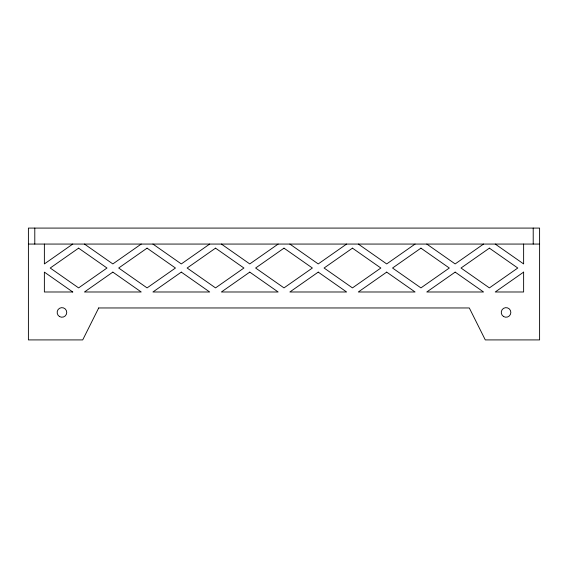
<?xml version="1.0" encoding="UTF-8"?>
<svg xmlns="http://www.w3.org/2000/svg" width="568" height="568" viewBox="0 0 568 568"><rect width="100%" height="100%" fill="white"/><g stroke="black" fill="none" stroke-linecap="round" stroke-linejoin="round"><path stroke-width="0.85" d="M72.761 244.062L44.375 263.935L44.375 244.062M141.226 244.062L112.84 263.935L84.454 244.062M209.691 244.062L181.306 263.935L152.92 244.062M278.157 244.062L249.771 263.935L221.385 244.062M346.615 244.062L318.229 263.935L289.85 244.062M415.08 244.062L386.694 263.935L358.309 244.062M483.545 244.062L455.16 263.935L426.774 244.062M28.4 244.062L539.6 244.062M495.239 244.062L523.625 263.935L523.625 244.062M533.21 228.087L533.21 244.062M34.79 228.087L34.79 244.062M98.69 307.962L82.715 339.912L28.4 339.912L28.4 228.087L539.6 228.087L539.6 339.912L485.285 339.912L469.31 307.962L98.69 307.962M78.604 248.152L50.225 268.025L78.604 287.898L106.99 268.025L78.604 248.152M112.84 272.115L84.454 291.988L141.226 291.988L112.84 272.115M147.069 248.152L118.684 268.025L147.069 287.898L175.455 268.025L147.069 248.152M181.306 272.115L152.92 291.988L209.691 291.988L181.306 272.115M215.535 248.152L187.149 268.025L215.535 287.898L243.921 268.025L215.535 248.152M249.771 272.115L221.385 291.988L278.157 291.988L249.771 272.115M284 248.152L255.614 268.025L284 287.898L312.386 268.025L284 248.152M318.229 272.115L289.85 291.988L346.615 291.988L318.229 272.115M352.465 248.152L324.079 268.025L352.465 287.898L380.851 268.025L352.465 248.152M386.694 272.115L358.309 291.988L415.08 291.988L386.694 272.115M420.931 248.152L392.545 268.025L420.931 287.898L449.316 268.025L420.931 248.152M455.16 272.115L426.774 291.988L483.545 291.988L455.16 272.115M489.396 248.152L461.01 268.025L489.396 287.898L517.775 268.025L489.396 248.152M523.625 272.115L495.239 291.988L523.625 291.988L523.625 272.115M72.761 291.988L44.375 291.988L44.375 272.115L72.761 291.988M59.555 316.589A4.792 4.792 0 0 0 66.74 312.435A4.792 4.792 0 0 0 59.555 308.282A4.792 4.792 0 0 0 59.555 316.589M503.653 316.589A4.792 4.792 0 0 0 510.845 312.435A4.792 4.792 0 0 0 503.653 308.282A4.792 4.792 0 0 0 503.653 316.589"/></g></svg>
